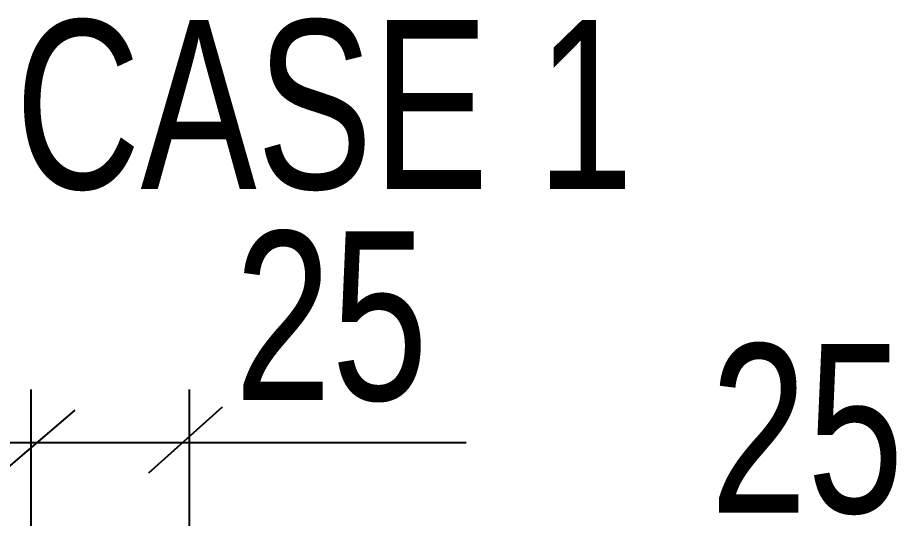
# Model space of a CAD drawing. Header units: millimetres. Extents: x 0 to 420, y 0 to 297.
# Drawn here: x 119.04 to 129.73, y 41.63 to 47.72 of the extents above; entities that cross this region are included whole.
import ezdxf

# ---------------------------------------------------------------- set-up
doc = ezdxf.new("R2010")
doc.units = ezdxf.units.MM
doc.styles.add('Arial Narrow', font='ARIALN.TTF', dxfattribs={"height": 0.2})

# ---------------------------------------------------------------- blocks, each defined once
blk = doc.blocks.new('0_TCM_4503_AIVD_AD_NOTE_BLOCK-43707740-2226')
at = {"color": 7, "linetype": 'Continuous'}
for p, q in [((119.205, 43.2), (119.205, 38.258)), ((121.13, 43.2), (121.13, 38.043)), ((121.534, 42.984), (120.638, 42.183)), ((119.742, 42.948), (118.845, 42.183)), ((118.243, 42.556), (124.499, 42.556))]:
    blk.add_line(p, q, dxfattribs=at)
at = {"color": 7, "linetype": 'Continuous', "style": 'Arial Narrow', "width": 0.9}
for s, p in [('CASE 1', (119.015, 45.638)), ('25', (121.684, 43.07)), ('25', (127.468, 41.7))]:
    blk.add_text(s, height=2.051, dxfattribs=at).set_placement(p)

msp = doc.modelspace()

# ---------------------------------------------------------------- block references
msp.add_blockref('0_TCM_4503_AIVD_AD_NOTE_BLOCK-43707740-2226', (0, 0))

doc.saveas('drawing.dxf')
